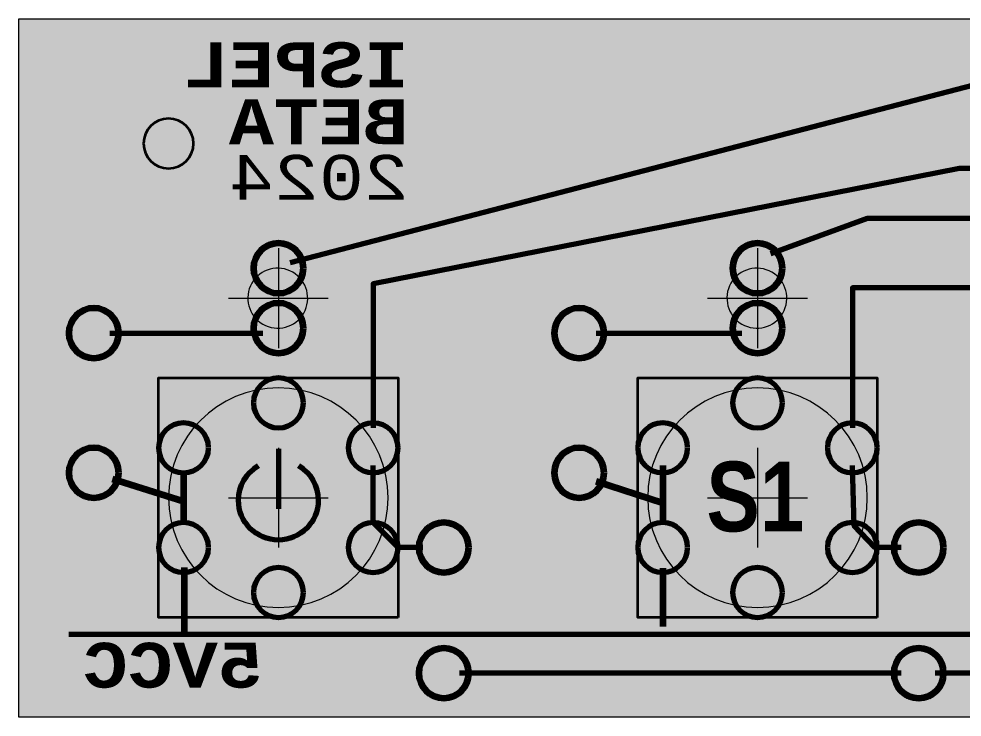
# Model space of a CAD drawing. Header units: millimetres. Extents: x 0 to 145, y -42 to 0.
# Drawn here: x 0 to 47.25, y -35 to 0 of the extents above; entities that cross this region are included whole.
import ezdxf

# ---------------------------------------------------------------- set-up
doc = ezdxf.new("R2010")
doc.units = ezdxf.units.MM
doc.header["$MEASUREMENT"] = 0
doc.layers.add('Capa 1', color=7, linetype='Continuous')

# ---------------------------------------------------------------- blocks, each defined once
blk = doc.blocks.new('block 2')
at = {"layer": 'Capa 1', "true_color": 0xfffeff}
h = blk.add_hatch(color=7, dxfattribs=at)
h.dxf.hatch_style = 2
edge = h.paths.add_edge_path()
edge.add_spline(control_points=[(8.75, -6.25), (8.75, -6.94), (8.19, -7.5), (7.5, -7.5), (6.81, -7.5), (6.25, -6.94), (6.25, -6.25), (6.25, -5.559), (6.81, -5), (7.5, -5), (8.19, -5), (8.75, -5.559), (8.75, -6.25)], knot_values=[0, 0, 0, 0, 1, 1, 1, 2, 2, 2, 3, 3, 3, 4, 4, 4, 4], degree=3, periodic=1)
at = {"layer": 'Capa 1', "color": 250, "lineweight": 35, "true_color": 0x1c1c1b}
blk.add_open_spline([(8.75, -6.25), (8.75, -6.94), (8.19, -7.5), (7.5, -7.5), (6.81, -7.5), (6.25, -6.94), (6.25, -6.25), (6.25, -5.559), (6.81, -5), (7.5, -5), (8.19, -5), (8.75, -5.559), (8.75, -6.25)], degree=3, knots=[0, 0, 0, 0, 1, 1, 1, 2, 2, 2, 3, 3, 3, 4, 4, 4, 4], dxfattribs=at)
blk = doc.blocks.new('block 4')
at = {"layer": 'Capa 1', "color": 197, "lineweight": 35, "true_color": 0x662382}
for points in [[(19, -30), (7, -30), (7, -18), (19, -18), (19, -30)], [(43, -30), (31, -30), (31, -18), (43, -18), (43, -30)]]:
    blk.add_lwpolyline(points, dxfattribs=at)
blk = doc.blocks.new('block 7')
at = {"layer": 'Capa 1', "color": 250, "lineweight": 70, "true_color": 0x1c1c1b}
for points in [[(38.25, -19.25), (38.25, -19.94), (37.69, -20.5), (37, -20.5), (36.31, -20.5), (35.75, -19.94), (35.75, -19.25), (35.75, -18.56), (36.31, -18), (37, -18), (37.69, -18), (38.25, -18.56), (38.25, -19.25)], [(38.25, -28.75), (38.25, -29.44), (37.69, -30), (37, -30), (36.31, -30), (35.75, -29.44), (35.75, -28.75), (35.75, -28.06), (36.31, -27.5), (37, -27.5), (37.69, -27.5), (38.25, -28.06), (38.25, -28.75)]]:
    blk.add_open_spline(points, degree=3, knots=[0, 0, 0, 0, 1, 1, 1, 2, 2, 2, 3, 3, 3, 4, 4, 4, 4], dxfattribs=at)
blk = doc.blocks.new('block 9')
at = {"layer": 'Capa 1', "color": 250, "lineweight": 70, "true_color": 0x1c1c1b}
for points in [[(43, -21.5), (43, -22.19), (42.44, -22.75), (41.75, -22.75), (41.06, -22.75), (40.5, -22.19), (40.5, -21.5), (40.5, -20.81), (41.06, -20.25), (41.75, -20.25), (42.44, -20.25), (43, -20.81), (43, -21.5)], [(43, -26.5), (43, -27.19), (42.44, -27.75), (41.75, -27.75), (41.06, -27.75), (40.5, -27.19), (40.5, -26.5), (40.5, -25.81), (41.06, -25.25), (41.75, -25.25), (42.44, -25.25), (43, -25.81), (43, -26.5)]]:
    blk.add_open_spline(points, degree=3, knots=[0, 0, 0, 0, 1, 1, 1, 2, 2, 2, 3, 3, 3, 4, 4, 4, 4], dxfattribs=at)
blk = doc.blocks.new('block 10')
at = {"layer": 'Capa 1', "color": 250, "lineweight": 70, "true_color": 0x1c1c1b}
for points in [[(33.5, -21.5), (33.5, -22.19), (32.94, -22.75), (32.25, -22.75), (31.56, -22.75), (31, -22.19), (31, -21.5), (31, -20.81), (31.56, -20.25), (32.25, -20.25), (32.94, -20.25), (33.5, -20.81), (33.5, -21.5)], [(33.5, -26.5), (33.5, -27.19), (32.94, -27.75), (32.25, -27.75), (31.56, -27.75), (31, -27.19), (31, -26.5), (31, -25.81), (31.56, -25.25), (32.25, -25.25), (32.94, -25.25), (33.5, -25.81), (33.5, -26.5)]]:
    blk.add_open_spline(points, degree=3, knots=[0, 0, 0, 0, 1, 1, 1, 2, 2, 2, 3, 3, 3, 4, 4, 4, 4], dxfattribs=at)
blk = doc.blocks.new('block 8')
at = {"layer": 'Capa 1'}
for name in ['block 10', 'block 9']:
    blk.add_blockref(name, (0, 0), dxfattribs=at)
blk = doc.blocks.new('block 6')
at = {"layer": 'Capa 1'}
for name in ['block 7', 'block 8']:
    blk.add_blockref(name, (0, 0), dxfattribs=at)
blk = doc.blocks.new('block 32')
at = {"layer": 'Capa 1', "color": 250, "lineweight": 70, "true_color": 0x1c1c1b}
for points in [[(14.25, -19.25), (14.25, -19.94), (13.69, -20.5), (13, -20.5), (12.31, -20.5), (11.75, -19.94), (11.75, -19.25), (11.75, -18.56), (12.31, -18), (13, -18), (13.69, -18), (14.25, -18.56), (14.25, -19.25)], [(14.25, -28.75), (14.25, -29.44), (13.69, -30), (13, -30), (12.31, -30), (11.75, -29.44), (11.75, -28.75), (11.75, -28.06), (12.31, -27.5), (13, -27.5), (13.69, -27.5), (14.25, -28.06), (14.25, -28.75)]]:
    blk.add_open_spline(points, degree=3, knots=[0, 0, 0, 0, 1, 1, 1, 2, 2, 2, 3, 3, 3, 4, 4, 4, 4], dxfattribs=at)
blk = doc.blocks.new('block 34')
at = {"layer": 'Capa 1', "color": 250, "lineweight": 70, "true_color": 0x1c1c1b}
for points in [[(19, -21.5), (19, -22.19), (18.44, -22.75), (17.75, -22.75), (17.06, -22.75), (16.5, -22.19), (16.5, -21.5), (16.5, -20.81), (17.06, -20.25), (17.75, -20.25), (18.44, -20.25), (19, -20.81), (19, -21.5)], [(19, -26.5), (19, -27.19), (18.44, -27.75), (17.75, -27.75), (17.06, -27.75), (16.5, -27.19), (16.5, -26.5), (16.5, -25.81), (17.06, -25.25), (17.75, -25.25), (18.44, -25.25), (19, -25.81), (19, -26.5)]]:
    blk.add_open_spline(points, degree=3, knots=[0, 0, 0, 0, 1, 1, 1, 2, 2, 2, 3, 3, 3, 4, 4, 4, 4], dxfattribs=at)
blk = doc.blocks.new('block 35')
at = {"layer": 'Capa 1', "color": 250, "lineweight": 70, "true_color": 0x1c1c1b}
for points in [[(9.5, -21.5), (9.5, -22.19), (8.94, -22.75), (8.25, -22.75), (7.56, -22.75), (7, -22.19), (7, -21.5), (7, -20.81), (7.56, -20.25), (8.25, -20.25), (8.94, -20.25), (9.5, -20.81), (9.5, -21.5)], [(9.5, -26.5), (9.5, -27.19), (8.94, -27.75), (8.25, -27.75), (7.56, -27.75), (7, -27.19), (7, -26.5), (7, -25.81), (7.56, -25.25), (8.25, -25.25), (8.94, -25.25), (9.5, -25.81), (9.5, -26.5)]]:
    blk.add_open_spline(points, degree=3, knots=[0, 0, 0, 0, 1, 1, 1, 2, 2, 2, 3, 3, 3, 4, 4, 4, 4], dxfattribs=at)
blk = doc.blocks.new('block 33')
at = {"layer": 'Capa 1'}
for name in ['block 35', 'block 34']:
    blk.add_blockref(name, (0, 0), dxfattribs=at)
blk = doc.blocks.new('block 31')
at = {"layer": 'Capa 1'}
for name in ['block 32', 'block 33']:
    blk.add_blockref(name, (0, 0), dxfattribs=at)
blk = doc.blocks.new('block 5')
at = {"layer": 'Capa 1'}
for name in ['block 31', 'block 6']:
    blk.add_blockref(name, (0, 0), dxfattribs=at)
blk = doc.blocks.new('block 37')
at = {"layer": 'Capa 1', "color": 250, "lineweight": 90, "true_color": 0x1c1c1b}
for points in [[(38.25, -12.5), (38.25, -13.19), (37.69, -13.75), (37, -13.75), (36.31, -13.75), (35.75, -13.19), (35.75, -12.5), (35.75, -11.81), (36.31, -11.25), (37, -11.25), (37.69, -11.25), (38.25, -11.81), (38.25, -12.5)], [(38.25, -15.5), (38.25, -16.19), (37.69, -16.75), (37, -16.75), (36.31, -16.75), (35.75, -16.19), (35.75, -15.5), (35.75, -14.81), (36.31, -14.25), (37, -14.25), (37.69, -14.25), (38.25, -14.81), (38.25, -15.5)]]:
    blk.add_open_spline(points, degree=3, knots=[0, 0, 0, 0, 1, 1, 1, 2, 2, 2, 3, 3, 3, 4, 4, 4, 4], dxfattribs=at)
blk = doc.blocks.new('block 38')
at = {"layer": 'Capa 1', "color": 250, "lineweight": 90, "true_color": 0x1c1c1b}
for points in [[(14.25, -12.5), (14.25, -13.19), (13.69, -13.75), (13, -13.75), (12.31, -13.75), (11.75, -13.19), (11.75, -12.5), (11.75, -11.81), (12.31, -11.25), (13, -11.25), (13.69, -11.25), (14.25, -11.81), (14.25, -12.5)], [(14.25, -15.5), (14.25, -16.19), (13.69, -16.75), (13, -16.75), (12.31, -16.75), (11.75, -16.19), (11.75, -15.5), (11.75, -14.81), (12.31, -14.25), (13, -14.25), (13.69, -14.25), (14.25, -14.81), (14.25, -15.5)]]:
    blk.add_open_spline(points, degree=3, knots=[0, 0, 0, 0, 1, 1, 1, 2, 2, 2, 3, 3, 3, 4, 4, 4, 4], dxfattribs=at)
blk = doc.blocks.new('block 36')
at = {"layer": 'Capa 1'}
for name in ['block 38', 'block 37']:
    blk.add_blockref(name, (0, 0), dxfattribs=at)
blk = doc.blocks.new('block 48')
at = {"layer": 'Capa 1', "color": 250, "lineweight": 90, "true_color": 0x1c1c1b}
for points in [[(46.323, -26.5), (46.323, -27.19), (45.764, -27.75), (45.073, -27.75), (44.383, -27.75), (43.823, -27.19), (43.823, -26.5), (43.823, -25.81), (44.383, -25.25), (45.073, -25.25), (45.764, -25.25), (46.323, -25.81), (46.323, -26.5)], [(46.323, -32.794), (46.323, -33.485), (45.764, -34.044), (45.073, -34.044), (44.383, -34.044), (43.823, -33.485), (43.823, -32.794), (43.823, -32.104), (44.383, -31.544), (45.073, -31.544), (45.764, -31.544), (46.323, -32.104), (46.323, -32.794)]]:
    blk.add_open_spline(points, degree=3, knots=[0, 0, 0, 0, 1, 1, 1, 2, 2, 2, 3, 3, 3, 4, 4, 4, 4], dxfattribs=at)
blk = doc.blocks.new('block 49')
at = {"layer": 'Capa 1', "color": 250, "lineweight": 90, "true_color": 0x1c1c1b}
for points in [[(22.532, -26.5), (22.532, -27.19), (21.972, -27.75), (21.282, -27.75), (20.592, -27.75), (20.032, -27.19), (20.032, -26.5), (20.032, -25.81), (20.592, -25.25), (21.282, -25.25), (21.972, -25.25), (22.532, -25.81), (22.532, -26.5)], [(22.532, -32.794), (22.532, -33.485), (21.972, -34.044), (21.282, -34.044), (20.592, -34.044), (20.032, -33.485), (20.032, -32.794), (20.032, -32.104), (20.592, -31.544), (21.282, -31.544), (21.972, -31.544), (22.532, -32.104), (22.532, -32.794)]]:
    blk.add_open_spline(points, degree=3, knots=[0, 0, 0, 0, 1, 1, 1, 2, 2, 2, 3, 3, 3, 4, 4, 4, 4], dxfattribs=at)
blk = doc.blocks.new('block 43')
at = {"layer": 'Capa 1'}
for name in ['block 49', 'block 48']:
    blk.add_blockref(name, (0, 0), dxfattribs=at)
blk = doc.blocks.new('block 51')
at = {"layer": 'Capa 1', "color": 250, "lineweight": 90, "true_color": 0x1c1c1b}
for points in [[(5, -15.75), (5, -16.44), (4.44, -17), (3.75, -17), (3.06, -17), (2.5, -16.44), (2.5, -15.75), (2.5, -15.06), (3.06, -14.5), (3.75, -14.5), (4.44, -14.5), (5, -15.06), (5, -15.75)], [(5, -22.75), (5, -23.44), (4.44, -24), (3.75, -24), (3.06, -24), (2.5, -23.44), (2.5, -22.75), (2.5, -22.06), (3.06, -21.5), (3.75, -21.5), (4.44, -21.5), (5, -22.06), (5, -22.75)]]:
    blk.add_open_spline(points, degree=3, knots=[0, 0, 0, 0, 1, 1, 1, 2, 2, 2, 3, 3, 3, 4, 4, 4, 4], dxfattribs=at)
blk = doc.blocks.new('block 52')
at = {"layer": 'Capa 1', "color": 250, "lineweight": 90, "true_color": 0x1c1c1b}
for points in [[(29.318, -15.75), (29.318, -16.44), (28.759, -17), (28.068, -17), (27.378, -17), (26.818, -16.44), (26.818, -15.75), (26.818, -15.06), (27.378, -14.5), (28.068, -14.5), (28.759, -14.5), (29.318, -15.06), (29.318, -15.75)], [(29.318, -22.75), (29.318, -23.44), (28.759, -24), (28.068, -24), (27.378, -24), (26.818, -23.44), (26.818, -22.75), (26.818, -22.06), (27.378, -21.5), (28.068, -21.5), (28.759, -21.5), (29.318, -22.06), (29.318, -22.75)]]:
    blk.add_open_spline(points, degree=3, knots=[0, 0, 0, 0, 1, 1, 1, 2, 2, 2, 3, 3, 3, 4, 4, 4, 4], dxfattribs=at)
blk = doc.blocks.new('block 50')
at = {"layer": 'Capa 1'}
for name in ['block 51', 'block 52']:
    blk.add_blockref(name, (0, 0), dxfattribs=at)
blk = doc.blocks.new('block 59')
at = {"layer": 'Capa 1', "color": 250, "lineweight": 70, "true_color": 0x1c1c1b}
for points in [[(13.582, -12.206), (50.348, -2.649)], [(53.305, -3.297), (51.431, -7.5), (47.108, -7.5), (17.75, -13.286), (17.75, -20.5)], [(55.809, -3.189), (52.034, -10), (42.5, -10), (37.648, -11.771)], [(58.468, -3.189), (52.034, -13.476), (41.75, -13.476), (41.75, -20.5)], [(20.228, -26.5), (19, -26.5), (17.75, -25.25), (17.75, -22.395)], [(44.189, -26.5), (42.877, -26.5), (41.839, -25.414), (41.75, -22.395)], [(44.189, -32.794), (22.07, -32.794)], [(67.493, -32.794), (45.903, -32.794)]]:
    blk.add_lwpolyline(points, dxfattribs=at)
blk.add_open_spline([(81.362, -3.136), (81.362, -3.136), (82.964, -4.974), (82.964, -4.974), (82.964, -4.974), (129.331, -4.975), (129.331, -4.975), (129.331, -4.975), (140.728, -19.42), (140.728, -19.42), (140.728, -19.42), (140.728, -30.864), (140.728, -30.864), (140.728, -30.864), (2.5, -30.864), (2.5, -30.864)], degree=3, knots=[0, 0, 0, 0, 1, 1, 1, 2, 2, 2, 3, 3, 3, 4, 4, 4, 5, 5, 5, 5], dxfattribs=at)
blk = doc.blocks.new('block 60')
at = {"layer": 'Capa 1', "color": 250, "lineweight": 70, "true_color": 0x1c1c1b}
for points in [[(4.565, -15.75), (12.217, -15.75)], [(28.917, -15.75), (36.22, -15.75)]]:
    blk.add_lwpolyline(points, dxfattribs=at)
at = {"layer": 'Capa 1', "color": 250, "lineweight": 90, "true_color": 0x1c1c1b}
for points in [[(32.25, -22.395), (32.25, -25.25)], [(4.692, -23.058), (8.25, -24.177)], [(8.25, -22.75), (8.25, -25.369)], [(28.917, -23.172), (32.25, -24.261)], [(8.283, -27.5), (8.283, -30.889)], [(32.25, -27.529), (32.25, -30.452)]]:
    blk.add_lwpolyline(points, dxfattribs=at)
blk = doc.blocks.new('block 58')
at = {"layer": 'Capa 1'}
for name in ['block 59', 'block 60']:
    blk.add_blockref(name, (0, 0), dxfattribs=at)
blk = doc.blocks.new('block 61')
at = {"layer": 'Capa 1', "color": 250, "true_color": 0x1c1c1b, "extrusion": (0, 0, -1), "char_height": 2.2479, "attachment_point": 7, "text_direction": (-1, 0, 0)}
for s, insert in [('\\fCourier New|b1|i0|c0|p34;\\W1;0V', (91.437, -2.943)), ('\\fCourier New|b1|i0|c0|p34;\\W1;ISPEL ', (19.534, -3.459)), ('\\fCourier New|b1|i0|c0|p34;\\W1;BETA ', (19.534, -6.281)), ('\\fCourier New|b0|i0|c0|p34;\\W1;2024', (19.534, -9.104)), ('\\fCourier New|b1|i0|c0|p34;\\W1;5VCC ', (12.217, -33.554))]:
    blk.add_mtext(s, dxfattribs=dict(at, insert=insert))
blk = doc.blocks.new('block 66')
at = {"layer": 'Capa 1', "color": 250, "lineweight": 9, "true_color": 0x1c1c1b}
for points in [[(13, -11.5), (13, -16.5)], [(10.5, -14), (15.5, -14)]]:
    blk.add_lwpolyline(points, dxfattribs=at)
blk = doc.blocks.new('block 65')
at = {"layer": 'Capa 1', "color": 143, "lineweight": 18, "true_color": 0x36a9e0}
blk.add_open_spline([(13.718, -12.701), (14.436, -13.115), (14.682, -14.033), (14.267, -14.75), (13.853, -15.467), (12.936, -15.713), (12.218, -15.299), (11.501, -14.885), (11.255, -13.967), (11.669, -13.25), (12.083, -12.533), (13.001, -12.287), (13.718, -12.701)], degree=3, knots=[0, 0, 0, 0, 1, 1, 1, 2, 2, 2, 3, 3, 3, 4, 4, 4, 4], dxfattribs=at)
at = {"layer": 'Capa 1'}
blk.add_blockref('block 66', (0, 0), dxfattribs=at)
blk = doc.blocks.new('block 68')
at = {"layer": 'Capa 1', "color": 250, "lineweight": 9, "true_color": 0x1c1c1b}
for points in [[(37, -11.5), (37, -16.5)], [(34.5, -14), (39.5, -14)]]:
    blk.add_lwpolyline(points, dxfattribs=at)
blk = doc.blocks.new('block 67')
at = {"layer": 'Capa 1', "color": 12, "lineweight": 18, "true_color": 0xe30513}
blk.add_open_spline([(37.718, -12.701), (38.436, -13.115), (38.682, -14.033), (38.267, -14.75), (37.853, -15.467), (36.936, -15.713), (36.218, -15.299), (35.501, -14.885), (35.255, -13.967), (35.669, -13.25), (36.083, -12.533), (37.001, -12.287), (37.718, -12.701)], degree=3, knots=[0, 0, 0, 0, 1, 1, 1, 2, 2, 2, 3, 3, 3, 4, 4, 4, 4], dxfattribs=at)
at = {"layer": 'Capa 1'}
blk.add_blockref('block 68', (0, 0), dxfattribs=at)
blk = doc.blocks.new('block 77')
at = {"layer": 'Capa 1', "color": 250, "lineweight": 9, "true_color": 0x1c1c1b}
for points in [[(37, -21.5), (37, -26.5)], [(34.5, -24), (39.5, -24)]]:
    blk.add_lwpolyline(points, dxfattribs=at)
blk = doc.blocks.new('block 76')
at = {"layer": 'Capa 1', "true_color": 0x36a9e0}
h = blk.add_hatch(color=143, dxfattribs=at)
h.dxf.hatch_style = 2
edge = h.paths.add_edge_path()
edge.add_spline(control_points=[(42.5, -24), (42.5, -27.038), (40.038, -29.5), (37, -29.5), (33.962, -29.5), (31.5, -27.038), (31.5, -24), (31.5, -20.962), (33.962, -18.5), (37, -18.5), (40.038, -18.5), (42.5, -20.962), (42.5, -24)], knot_values=[0, 0, 0, 0, 1, 1, 1, 2, 2, 2, 3, 3, 3, 4, 4, 4, 4], degree=3, periodic=1)
at = {"layer": 'Capa 1', "color": 152, "lineweight": 18, "true_color": 0x1d70b7}
blk.add_open_spline([(42.5, -24), (42.5, -27.038), (40.038, -29.5), (37, -29.5), (33.962, -29.5), (31.5, -27.038), (31.5, -24), (31.5, -20.962), (33.962, -18.5), (37, -18.5), (40.038, -18.5), (42.5, -20.962), (42.5, -24)], degree=3, knots=[0, 0, 0, 0, 1, 1, 1, 2, 2, 2, 3, 3, 3, 4, 4, 4, 4], dxfattribs=at)
at = {"layer": 'Capa 1'}
blk.add_blockref('block 77', (0, 0), dxfattribs=at)
blk = doc.blocks.new('block 75')
at = {"layer": 'Capa 1'}
blk.add_blockref('block 76', (0, 0), dxfattribs=at)
at = {"layer": 'Capa 1', "color": 250, "true_color": 0x1c1c1b, "insert": (34.443, -25.74), "char_height": 3.49673, "attachment_point": 7}
blk.add_mtext('\\fConfig Condensed|b1|i0|c0|p34;\\W1;S1', dxfattribs=at)
blk = doc.blocks.new('block 92')
at = {"layer": 'Capa 1', "color": 250, "lineweight": 9, "true_color": 0x1c1c1b}
for points in [[(13, -21.5), (13, -26.5)], [(10.5, -24), (15.5, -24)]]:
    blk.add_lwpolyline(points, dxfattribs=at)
blk = doc.blocks.new('block 91')
at = {"layer": 'Capa 1', "true_color": 0x2eac66}
h = blk.add_hatch(color=105, dxfattribs=at)
h.dxf.hatch_style = 2
edge = h.paths.add_edge_path()
edge.add_spline(control_points=[(18.5, -24), (18.5, -27.038), (16.038, -29.5), (13, -29.5), (9.962, -29.5), (7.5, -27.038), (7.5, -24), (7.5, -20.962), (9.962, -18.5), (13, -18.5), (16.038, -18.5), (18.5, -20.962), (18.5, -24)], knot_values=[0, 0, 0, 0, 1, 1, 1, 2, 2, 2, 3, 3, 3, 4, 4, 4, 4], degree=3, periodic=1)
at = {"layer": 'Capa 1', "color": 152, "lineweight": 18, "true_color": 0x1d70b7}
blk.add_open_spline([(18.5, -24), (18.5, -27.038), (16.038, -29.5), (13, -29.5), (9.962, -29.5), (7.5, -27.038), (7.5, -24), (7.5, -20.962), (9.962, -18.5), (13, -18.5), (16.038, -18.5), (18.5, -20.962), (18.5, -24)], degree=3, knots=[0, 0, 0, 0, 1, 1, 1, 2, 2, 2, 3, 3, 3, 4, 4, 4, 4], dxfattribs=at)
at = {"layer": 'Capa 1'}
blk.add_blockref('block 92', (0, 0), dxfattribs=at)
blk = doc.blocks.new('block 93')
at = {"layer": 'Capa 1', "color": 250, "lineweight": 70, "true_color": 0x1c1c1b}
blk.add_lwpolyline([(13, -21.558), (13, -24.558)], dxfattribs=at)
blk.add_open_spline([(14, -22.395), (14.618, -22.752), (15, -23.414), (15, -24.127), (15, -25.224), (14.097, -26.127), (13, -26.127), (11.903, -26.127), (11, -25.224), (11, -24.127), (11, -23.414), (11.382, -22.752), (12, -22.395)], degree=3, knots=[0, 0, 0, 0, 1, 1, 1, 2, 2, 2, 3, 3, 3, 4, 4, 4, 4], dxfattribs=at)
blk = doc.blocks.new('block 90')
at = {"layer": 'Capa 1'}
for name in ['block 91', 'block 93']:
    blk.add_blockref(name, (0, 0), dxfattribs=at)
blk = doc.blocks.new('block 62')
at = {"layer": 'Capa 1'}
for name in ['block 65', 'block 67', 'block 90', 'block 75']:
    blk.add_blockref(name, (0, 0), dxfattribs=at)

msp = doc.modelspace()

# ---------------------------------------------------------------- hatches: boundary and pattern name
at = {"layer": 'Capa 1', "true_color": 0xfbca82}
h = msp.add_hatch(color=31, dxfattribs=at)
h.dxf.hatch_style = 2
h.paths.add_polyline_path([(145, -35), (0, -35), (0, 0), (145, 0)])

# ---------------------------------------------------------------- linework, layer by layer
at = {"layer": 'Capa 1', "color": 250, "lineweight": 18, "true_color": 0x1c1c1b}
msp.add_lwpolyline([(145, -35), (0, -35), (0, 0), (145, 0), (145, -35)], dxfattribs=at)

# ---------------------------------------------------------------- block references
at = {"layer": 'Capa 1'}
for name in ['block 61', 'block 58', 'block 2', 'block 36', 'block 62', 'block 50', 'block 4', 'block 5', 'block 43']:
    msp.add_blockref(name, (0, 0), dxfattribs=at)

doc.saveas('drawing.dxf')
